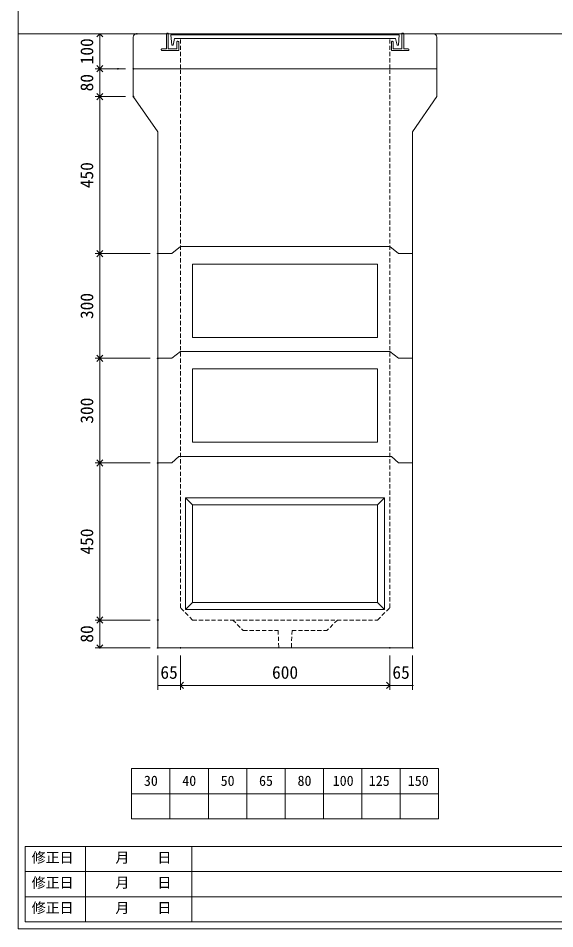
# Model space of a CAD drawing. Units: millimetres, scale not verified. Extents: x -4890 to 18490, y -2294 to 2294.
# Drawn here: x -1230 to 308, y -1981 to 629 of the extents above; entities that cross this region are included whole.
import ezdxf
from ezdxf.enums import TextEntityAlignment as Align

# ---------------------------------------------------------------- set-up
doc = ezdxf.new("R2010")
doc.units = ezdxf.units.MM
doc.header["$LTSCALE"] = 10
doc.header["$PDMODE"] = 32
doc.header["$PDSIZE"] = 2
doc.linetypes.add('DASHED1', pattern=[1.8, 1.2, -0.6])
doc.linetypes.add('USER2', pattern=[50.8, 31.75, -6.35, 6.35, -6.35])
doc.layers.add('0-1_Defpoints', color=7, linetype='Continuous')
for name, color, linetype, lineweight in [('0-2_waku', 7, 'Continuous', 18), ('0-3_gaikei', 7, 'Continuous', 18), ('0-4_kakure', 7, 'DASHED1', 18), ('0-5_sunpou', 7, 'Continuous', 5), ('0-9_uchigawa', 6, 'Continuous', 18), ('0-B_futa', 3, 'Continuous', 18), ('0-C_GL', 4, 'Continuous', 18), ('0-E_文字１', 7, 'Continuous', 18), ('1-3_uchigawa2', 6, 'USER2', 18)]:
    doc.layers.add(name, color=color, linetype=linetype, lineweight=lineweight)
doc.styles.add('ＭＳ ゴシック', font='')
doc.styles.get('ＭＳ ゴシック').set_extended_font_data('MS Gothic')

# ---------------------------------------------------------------- blocks, each defined once
blk = doc.blocks.new('D28')
at = {"layer": '0-1_Defpoints'}
for p in [(617.32, 1034.36), (682.32, 1034.36), (682.32, 926.89)]:
    blk.add_point(p, dxfattribs=at)
at = {"layer": '0-5_sunpou'}
for p, q in [((617.32, 1012.36), (617.32, 913.89)), ((682.32, 1012.36), (682.32, 913.89)), ((617.32, 926.89), (682.32, 926.89))]:
    blk.add_line(p, q, dxfattribs=at)
at = {"layer": '0-5_sunpou', "style": 'ＭＳ ゴシック'}
blk.add_text('65', height=36.66, dxfattribs=at).set_placement((624.82, 934.89), align=Align.BOTTOM_LEFT)
blk = doc.blocks.new('_Open90')
at = {"layer": '0-5_sunpou'}
blk.add_line((0, 0), (-1, 0), dxfattribs=at)
blk.add_lwpolyline([(-0.5, 0.5), (0, 0), (-0.5, -0.5)], dxfattribs=at)
blk = doc.blocks.new('D29')
at = {"layer": '0-1_Defpoints'}
for p in [(682.32, 1034.36), (1282.32, 1034.36), (1282.32, 926.89)]:
    blk.add_point(p, dxfattribs=at)
at = {"layer": '0-5_sunpou'}
for p, q in [((682.32, 1012.36), (682.32, 913.89)), ((1282.32, 1012.36), (1282.32, 913.89)), ((700.32, 926.89), (1264.32, 926.89))]:
    blk.add_line(p, q, dxfattribs=at)
at = {"layer": '0-5_sunpou', "xscale": 18, "yscale": 18, "rotation": 180}
blk.add_blockref('_Open90', (682.32, 926.89), dxfattribs=at)
at = {"layer": '0-5_sunpou', "xscale": 18, "yscale": 18}
blk.add_blockref('_Open90', (1282.32, 926.89), dxfattribs=at)
at = {"layer": '0-5_sunpou', "style": 'ＭＳ ゴシック'}
blk.add_text('600', height=36.66, dxfattribs=at).set_placement((944.82, 934.89), align=Align.BOTTOM_LEFT)
blk = doc.blocks.new('D30')
at = {"layer": '0-1_Defpoints'}
for p in [(1282.32, 1034.36), (1347.32, 1034.36), (1347.32, 926.89)]:
    blk.add_point(p, dxfattribs=at)
at = {"layer": '0-5_sunpou'}
for p, q in [((1282.32, 1012.36), (1282.32, 913.89)), ((1347.32, 1012.36), (1347.32, 913.89)), ((1282.32, 926.89), (1347.32, 926.89))]:
    blk.add_line(p, q, dxfattribs=at)
at = {"layer": '0-5_sunpou', "style": 'ＭＳ ゴシック'}
blk.add_text('65', height=36.66, dxfattribs=at).set_placement((1289.82, 934.89), align=Align.BOTTOM_LEFT)
blk = doc.blocks.new('D31')
at = {"layer": '0-1_Defpoints'}
for p in [(557.32, 2794.36), (451.29, 2694.36), (503.32, 2694.36)]:
    blk.add_point(p, dxfattribs=at)
at = {"layer": '0-5_sunpou'}
for p, q in [((535.32, 2794.36), (438.29, 2794.36)), ((451.29, 2776.36), (451.29, 2712.36)), ((481.32, 2694.36), (438.29, 2694.36))]:
    blk.add_line(p, q, dxfattribs=at)
at = {"layer": '0-5_sunpou', "xscale": 18, "yscale": 18}
for p, rotation in [((451.29, 2794.36), 90), ((451.29, 2694.36), 270)]:
    blk.add_blockref('_Open90', p, dxfattribs=dict(at, rotation=rotation))
at = {"layer": '0-5_sunpou', "style": 'ＭＳ ゴシック'}
blk.add_text('100', height=36.66, rotation=90, dxfattribs=at).set_placement((443.29, 2706.86), align=Align.BOTTOM_LEFT)
blk = doc.blocks.new('D32')
at = {"layer": '0-1_Defpoints'}
for p in [(547.32, 2694.36), (451.29, 2614.36), (547.32, 2614.36)]:
    blk.add_point(p, dxfattribs=at)
at = {"layer": '0-5_sunpou'}
for p, q in [((525.32, 2694.36), (438.29, 2694.36)), ((451.29, 2676.36), (451.29, 2632.36)), ((525.32, 2614.36), (438.29, 2614.36))]:
    blk.add_line(p, q, dxfattribs=at)
at = {"layer": '0-5_sunpou', "xscale": 18, "yscale": 18}
for p, rotation in [((451.29, 2694.36), 90), ((451.29, 2614.36), 270)]:
    blk.add_blockref('_Open90', p, dxfattribs=dict(at, rotation=rotation))
at = {"layer": '0-5_sunpou', "style": 'ＭＳ ゴシック'}
blk.add_text('80', height=36.66, rotation=90, dxfattribs=at).set_placement((443.29, 2629.36), align=Align.BOTTOM_LEFT)
blk = doc.blocks.new('D33')
at = {"layer": '0-1_Defpoints'}
for p in [(547.32, 2614.36), (451.29, 2164.36), (617.32, 2164.36)]:
    blk.add_point(p, dxfattribs=at)
at = {"layer": '0-5_sunpou'}
for p, q in [((525.32, 2614.36), (438.29, 2614.36)), ((451.29, 2596.36), (451.29, 2182.36)), ((595.32, 2164.36), (438.29, 2164.36))]:
    blk.add_line(p, q, dxfattribs=at)
at = {"layer": '0-5_sunpou', "xscale": 18, "yscale": 18}
for p, rotation in [((451.29, 2614.36), 90), ((451.29, 2164.36), 270)]:
    blk.add_blockref('_Open90', p, dxfattribs=dict(at, rotation=rotation))
at = {"layer": '0-5_sunpou', "style": 'ＭＳ ゴシック'}
blk.add_text('450', height=36.66, rotation=90, dxfattribs=at).set_placement((443.29, 2351.86), align=Align.BOTTOM_LEFT)
blk = doc.blocks.new('D34')
at = {"layer": '0-1_Defpoints'}
for p in [(617.32, 2164.36), (451.29, 1864.36), (617.32, 1864.36)]:
    blk.add_point(p, dxfattribs=at)
at = {"layer": '0-5_sunpou'}
for p, q in [((595.32, 2164.36), (438.29, 2164.36)), ((451.29, 2146.36), (451.29, 1882.36)), ((595.32, 1864.36), (438.29, 1864.36))]:
    blk.add_line(p, q, dxfattribs=at)
at = {"layer": '0-5_sunpou', "xscale": 18, "yscale": 18}
for p, rotation in [((451.29, 2164.36), 90), ((451.29, 1864.36), 270)]:
    blk.add_blockref('_Open90', p, dxfattribs=dict(at, rotation=rotation))
at = {"layer": '0-5_sunpou', "style": 'ＭＳ ゴシック'}
blk.add_text('300', height=36.66, rotation=90, dxfattribs=at).set_placement((443.29, 1976.86), align=Align.BOTTOM_LEFT)
blk = doc.blocks.new('D35')
at = {"layer": '0-1_Defpoints'}
for p in [(617.32, 1114.36), (451.29, 1034.36), (617.32, 1034.36)]:
    blk.add_point(p, dxfattribs=at)
at = {"layer": '0-5_sunpou'}
for p, q in [((595.32, 1114.36), (438.29, 1114.36)), ((451.29, 1096.36), (451.29, 1052.36)), ((595.32, 1034.36), (438.29, 1034.36))]:
    blk.add_line(p, q, dxfattribs=at)
at = {"layer": '0-5_sunpou', "xscale": 18, "yscale": 18}
for p, rotation in [((451.29, 1114.36), 90), ((451.29, 1034.36), 270)]:
    blk.add_blockref('_Open90', p, dxfattribs=dict(at, rotation=rotation))
at = {"layer": '0-5_sunpou', "style": 'ＭＳ ゴシック'}
blk.add_text('80', height=36.66, rotation=90, dxfattribs=at).set_placement((443.29, 1049.36), align=Align.BOTTOM_LEFT)
blk = doc.blocks.new('D12')
at = {"layer": '0-1_Defpoints'}
for p in [(617.32, 1864.36), (451.29, 1564.36), (617.32, 1564.36)]:
    blk.add_point(p, dxfattribs=at)
at = {"layer": '0-5_sunpou'}
for p, q in [((595.32, 1864.36), (438.29, 1864.36)), ((451.29, 1846.36), (451.29, 1582.36)), ((595.32, 1564.36), (438.29, 1564.36))]:
    blk.add_line(p, q, dxfattribs=at)
at = {"layer": '0-5_sunpou', "xscale": 18, "yscale": 18}
for p, rotation in [((451.29, 1864.36), 90), ((451.29, 1564.36), 270)]:
    blk.add_blockref('_Open90', p, dxfattribs=dict(at, rotation=rotation))
at = {"layer": '0-5_sunpou', "style": 'ＭＳ ゴシック'}
blk.add_text('300', height=36.66, rotation=90, dxfattribs=at).set_placement((443.29, 1676.86), align=Align.BOTTOM_LEFT)
blk = doc.blocks.new('D13')
at = {"layer": '0-1_Defpoints'}
for p in [(617.32, 1564.36), (451.29, 1114.36), (617.32, 1114.36)]:
    blk.add_point(p, dxfattribs=at)
at = {"layer": '0-5_sunpou'}
for p, q in [((595.32, 1564.36), (438.29, 1564.36)), ((451.29, 1546.36), (451.29, 1132.36)), ((595.32, 1114.36), (438.29, 1114.36))]:
    blk.add_line(p, q, dxfattribs=at)
at = {"layer": '0-5_sunpou', "xscale": 18, "yscale": 18}
for p, rotation in [((451.29, 1564.36), 90), ((451.29, 1114.36), 270)]:
    blk.add_blockref('_Open90', p, dxfattribs=dict(at, rotation=rotation))
at = {"layer": '0-5_sunpou', "style": 'ＭＳ ゴシック'}
blk.add_text('450', height=36.66, rotation=90, dxfattribs=at).set_placement((443.29, 1301.86), align=Align.BOTTOM_LEFT)

msp = doc.modelspace()

# ---------------------------------------------------------------- linework, layer by layer
at = {"layer": '0-2_waku'}
for p, q in [((-1230.01, 2294.11), (-1230.01, -1980.89)), ((-905.01, -1521.89), (-25.01, -1521.89)), ((-905.01, -1521.89), (-905.01, -1665.89)), ((-905.01, -1521.89), (-905.01, -1665.89)), ((-905.01, -1521.89), (-905.01, -1665.89)), ((-905.01, -1521.89), (-905.01, -1665.89)), ((-795.01, -1521.89), (-795.01, -1665.89)), ((-685.01, -1521.89), (-685.01, -1665.89)), ((-685.01, -1521.89), (-685.01, -1665.89)), ((-575.01, -1521.89), (-575.01, -1665.89)), ((-465.01, -1521.89), (-465.01, -1665.89)), ((-355.01, -1521.89), (-355.01, -1665.89)), ((-245.01, -1521.89), (-245.01, -1665.89)), ((-135.01, -1521.89), (-135.01, -1665.89)), ((-25.01, -1521.89), (-25.01, -1665.89)), ((-905.01, -1593.89), (-25.01, -1593.89)), ((-905.01, -1665.89), (-25.01, -1665.89)), ((-1210.01, -1744.89), (-1210.01, -1960.89)), ((-1210.01, -1744.89), (817.99, -1744.89)), ((-1037.51, -1744.89), (-1037.51, -1960.89)), ((-732.51, -1744.89), (-732.51, -1960.89)), ((-732.51, -1744.89), (-732.51, -1960.89)), ((-1210.01, -1816.89), (817.99, -1816.89)), ((-1210.01, -1888.89), (529.99, -1888.89)), ((-1230.01, -1980.89), (4889.99, -1980.89)), ((-1230.01, -1980.89), (4889.99, -1980.89)), ((-1210.01, -1960.89), (817.99, -1960.89))]:
    msp.add_line(p, q, dxfattribs=at)
at = {"layer": '0-3_gaikei'}
for p, q in [((-890.01, 584.11), (-805.01, 584.11)), ((-125.01, 584.11), (-40.01, 584.11)), ((-900.01, 484.11), (-900.01, 574.11)), ((-30.01, 484.11), (-30.01, 574.11)), ((-900.01, 484.11), (-900.01, 404.11)), ((-900.01, 484.11), (-790.01, 484.11)), ((-900.01, 484.11), (-790.01, 484.11)), ((-900.01, 484.11), (-790.01, 484.11)), ((-900.01, 484.11), (-30.01, 484.11)), ((-30.01, 484.11), (-140.01, 484.11)), ((-30.01, 484.11), (-140.01, 484.11)), ((-30.01, 484.11), (-140.01, 484.11)), ((-30.01, 484.11), (-140.01, 484.11)), ((-30.01, 484.11), (-30.01, 404.11)), ((-830.01, 304.11), (-830.01, -1175.89)), ((-100.01, 304.11), (-100.01, -1175.89)), ((-790.01, -45.89), (-765.01, -25.89)), ((-165.01, -25.89), (-140.01, -45.89)), ((-830.01, -45.89), (-790.01, -45.89)), ((-830.01, -45.89), (-790.01, -45.89)), ((-140.01, -45.89), (-100.01, -45.89)), ((-100.01, -45.89), (-140.01, -45.89)), ((-100.01, -45.89), (-140.01, -45.89)), ((-790.01, -345.89), (-765.01, -325.89)), ((-165.01, -325.89), (-140.01, -345.89)), ((-830.01, -345.89), (-790.01, -345.89)), ((-830.01, -345.89), (-790.01, -345.89)), ((-140.01, -345.89), (-100.01, -345.89)), ((-100.01, -345.89), (-140.01, -345.89)), ((-100.01, -345.89), (-140.01, -345.89)), ((-830.01, -645.89), (-790.01, -645.89)), ((-830.01, -645.89), (-790.01, -645.89)), ((-830.01, -645.89), (-790.01, -645.89)), ((-830.01, -645.89), (-790.01, -645.89)), ((-830.01, -645.89), (-790.01, -645.89)), ((-830.01, -645.89), (-790.01, -645.89)), ((-770.01, -626.89), (-790.01, -645.89)), ((-770.01, -626.89), (-790.01, -645.89)), ((-770.01, -626.89), (-790.01, -645.89)), ((-770.01, -626.89), (-790.01, -645.89)), ((-770.01, -626.89), (-790.01, -645.89)), ((-770.01, -626.89), (-790.01, -645.89)), ((-770.01, -626.89), (-160.01, -626.89)), ((-770.01, -626.89), (-160.01, -626.89)), ((-140.01, -645.89), (-160.01, -626.89)), ((-140.01, -645.89), (-160.01, -626.89)), ((-140.01, -645.89), (-100.01, -645.89)), ((-100.01, -645.89), (-140.01, -645.89)), ((-100.01, -645.89), (-140.01, -645.89)), ((-100.01, -645.89), (-140.01, -645.89)), ((-140.01, -645.89), (-100.01, -645.89)), ((-100.01, -645.89), (-140.01, -645.89)), ((-100.01, -645.89), (-140.01, -645.89)), ((-100.01, -645.89), (-140.01, -645.89)), ((-830.01, -1175.89), (-100.01, -1175.89))]:
    msp.add_line(p, q, dxfattribs=at)
for points in [[(-140.01, -45.89), (-100.01, -45.89), (-140.01, -45.89)], [(-140.01, -345.89), (-100.01, -345.89), (-140.01, -345.89)], [(-140.01, -645.89), (-160.01, -626.89), (-140.01, -645.89)], [(-140.01, -645.89), (-160.01, -626.89), (-140.01, -645.89)], [(-140.01, -645.89), (-100.01, -645.89), (-140.01, -645.89)], [(-140.01, -645.89), (-100.01, -645.89), (-140.01, -645.89)]]:
    msp.add_lwpolyline(points, dxfattribs=at)
for centre, radius, start, end in [((-890.59, 574.69), 9.44, 86.47383, 183.52617), ((-39.68, 574.44), 9.68, 358.04251, 91.95749)]:
    msp.add_arc(centre, radius, start, end, dxfattribs=at)
at = {"layer": '0-4_kakure', "lineweight": 5}
for p, q in [((-165.01, 484.11), (-165.01, 570.61)), ((-730.01, -1095.89), (-765.01, -1060.89)), ((-730.01, -1095.89), (-200.01, -1095.89)), ((-615.01, -1095.89), (-585.01, -1125.89)), ((-315.01, -1095.89), (-345.01, -1125.89)), ((-445.01, -1125.89), (-447.01, -1175.89)), ((-445.01, -1125.89), (-345.01, -1125.89))]:
    msp.add_line(p, q, dxfattribs=at)
at = {"layer": '0-4_kakure', "linetype": 'Continuous'}
for p, q in [((-830.01, 303.11), (-900.01, 404.11)), ((-100.01, 303.11), (-30.01, 404.11)), ((-765.01, -25.89), (-165.01, -25.89)), ((-765.01, -325.89), (-165.01, -325.89))]:
    msp.add_line(p, q, dxfattribs=at)
at = {"layer": '0-4_kakure', "lineweight": 5}
for points in [[(-765.01, -1060.89), (-765.01, 484.11), (-765.01, 570.61)], [(-200.01, -1095.89), (-165.01, -1060.89), (-165.01, 484.11)], [(-585.01, -1125.89), (-485.01, -1125.89), (-483.01, -1175.89)]]:
    msp.add_lwpolyline(points, dxfattribs=at)
at = {"layer": '0-9_uchigawa'}
for p, q in [((-750.01, -745.89), (-750.01, -1065.89)), ((-750.01, -745.89), (-180.01, -745.89)), ((-750.01, -745.89), (-730.01, -765.89)), ((-200.01, -765.89), (-180.01, -745.89)), ((-180.01, -745.89), (-180.01, -1065.89)), ((-730.01, -765.89), (-730.01, -1045.89)), ((-730.01, -765.89), (-730.01, -1045.89)), ((-730.01, -765.89), (-200.01, -765.89)), ((-200.01, -765.89), (-200.01, -1045.89)), ((-200.01, -765.89), (-200.01, -1045.89)), ((-750.01, -1065.89), (-730.01, -1045.89)), ((-750.01, -1065.89), (-465.01, -1065.89)), ((-730.01, -1045.89), (-465.01, -1045.89)), ((-465.01, -1045.89), (-200.01, -1045.89)), ((-465.01, -1065.89), (-180.01, -1065.89)), ((-180.01, -1065.89), (-200.01, -1045.89))]:
    msp.add_line(p, q, dxfattribs=at)
at = {"layer": '0-B_futa'}
for p, q in [((-805.01, 584.11), (-805.01, 541.11)), ((-803.01, 586.11), (-800.01, 586.11)), ((-800.01, 586.11), (-800.01, 541.11)), ((-792.2, 581.61), (-137.87, 581.61)), ((-792.2, 581.61), (-789.71, 551.61)), ((-137.87, 581.61), (-140.12, 551.61)), ((-130.01, 586.11), (-130.01, 541.11)), ((-130.01, 586.11), (-127.01, 586.11)), ((-125.01, 584.11), (-125.01, 541.11)), ((-789.71, 551.61), (-786, 551.61)), ((-781.68, 570.61), (-786, 551.61)), ((-781.68, 570.61), (-148.34, 570.61)), ((-775.01, 561.11), (-775.01, 541.11)), ((-773.01, 563.11), (-772.01, 563.11)), ((-770.01, 561.11), (-770.01, 536.11)), ((-160.01, 561.11), (-160.01, 536.11)), ((-157.01, 563.11), (-158.01, 563.11)), ((-155.01, 561.11), (-155.01, 541.11)), ((-148.34, 570.61), (-144.02, 551.61)), ((-140.12, 551.61), (-144.02, 551.61)), ((-820.01, 539.11), (-820.01, 538.11)), ((-818.01, 541.11), (-805.01, 541.11)), ((-770.01, 536.11), (-818.01, 536.11)), ((-800.01, 541.11), (-775.01, 541.11)), ((-160.01, 536.11), (-112.01, 536.11)), ((-130.01, 541.11), (-155.01, 541.11)), ((-112.01, 541.11), (-125.01, 541.11)), ((-110.01, 539.11), (-110.01, 538.11))]:
    msp.add_line(p, q, dxfattribs=at)
for centre, start, end in [((-803.01, 584.11), 90, 180), ((-127.01, 584.11), 0, 90), ((-773.01, 561.11), 90, 180), ((-772.01, 561.11), 0, 90), ((-158.01, 561.11), 90, 180), ((-157.01, 561.11), 0, 90), ((-818.01, 539.11), 90, 180), ((-818.01, 538.11), 180, 270), ((-112.01, 539.11), 0, 90), ((-112.01, 538.11), 270, 0)]:
    msp.add_arc(centre, 2, start, end, dxfattribs=at)
at = {"layer": '0-C_GL'}
msp.add_line((-1230.01, 584.11), (4889.99, 584.11), dxfattribs=at)
msp.add_line((-1230.01, 584.11), (4889.99, 584.11), dxfattribs=at)
at = {"layer": '1-3_uchigawa2'}
for p, q in [((-730.01, -75.89), (-465.01, -75.89)), ((-730.01, -75.89), (-730.01, -285.89)), ((-200.01, -75.89), (-465.01, -75.89)), ((-200.01, -75.89), (-200.01, -285.89)), ((-730.01, -285.89), (-465.01, -285.89)), ((-200.01, -285.89), (-465.01, -285.89)), ((-730.01, -375.89), (-465.01, -375.89)), ((-730.01, -375.89), (-730.01, -585.89)), ((-200.01, -375.89), (-465.01, -375.89)), ((-200.01, -375.89), (-200.01, -585.89)), ((-730.01, -585.89), (-465.01, -585.89)), ((-200.01, -585.89), (-465.01, -585.89))]:
    msp.add_line(p, q, dxfattribs=at)

# ---------------------------------------------------------------- block references
at = {"layer": '0-5_sunpou'}
for name in ['D31', 'D32', 'D33', 'D34', 'D12', 'D13', 'D35', 'D28', 'D29', 'D30']:
    msp.add_blockref(name, (-1447.32, -2210.26), dxfattribs=at)

# ---------------------------------------------------------------- texts
at = {"layer": '0-E_文字１', "style": 'ＭＳ ゴシック'}
for s, p in [('30', (-869.69, -1580.09)), ('40', (-759.69, -1580.09)), ('50', (-649.69, -1580.09)), ('65', (-539.69, -1580.09)), ('80', (-429.29, -1580.09)), ('100', (-328.41, -1580.09)), ('125', (-225.02, -1580.09)), ('150', (-113.26, -1580.09)), ('修正日', (-1191.36, -1800.19)), ('\u3000\u3000月\u3000\u3000日', (-1031.21, -1800.19)), ('修正日', (-1191.36, -1872.19)), ('\u3000\u3000月\u3000\u3000日', (-1031.21, -1872.19)), ('修正日', (-1191.36, -1944.19)), ('\u3000\u3000月\u3000\u3000日', (-1031.21, -1944.19))]:
    msp.add_text(s, height=29.33, dxfattribs=at).set_placement(p, align=Align.BOTTOM_LEFT)

doc.saveas('drawing.dxf')
